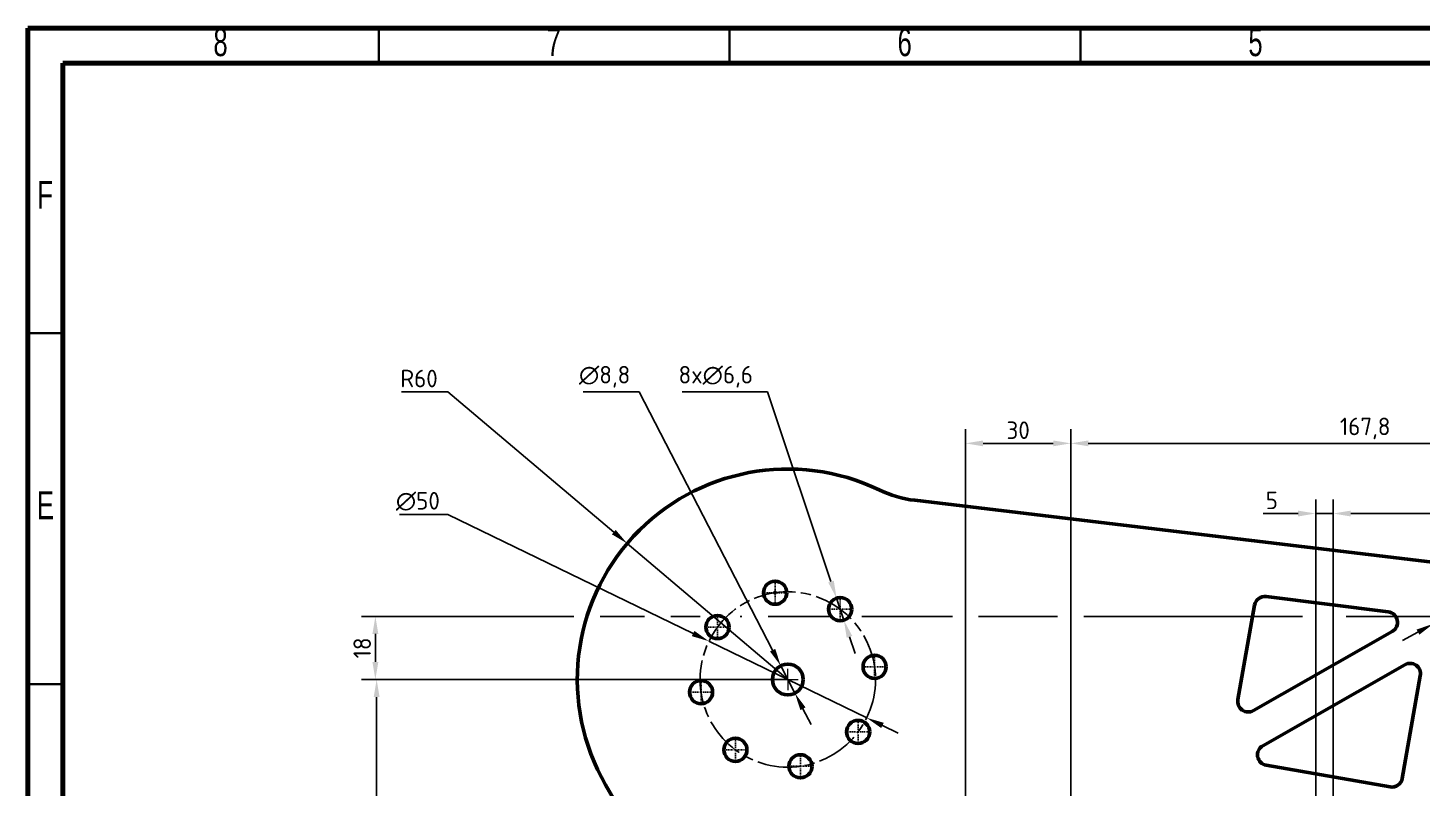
# Model space of a CAD drawing. Header units: millimetres. Extents: x -1615 to 4166, y 5 to 3174.
# Drawn here: x 486.1 to 684.8, y 183.7 to 292 of the extents above; entities that cross this region are included whole.
import ezdxf

# ---------------------------------------------------------------- set-up
doc = ezdxf.new("R2010")
doc.units = ezdxf.units.MM
doc.header["$LTSCALE"] = 0.25
doc.header["$PDSIZE"] = -1
doc.linetypes.add('ACAD_ISO08W100', pattern=[36, 24, -3, 6, -3])
doc.linetypes.add('CENTER2', pattern=[1.125, 0.75, -0.125, 0.125, -0.125])
doc.layers.get('0').update_dxf_attribs({"lineweight": 50})
for name, color, linetype, lineweight in [('duong tam', 2, 'ACAD_ISO08W100', 25), ('kich thuoc', 1, 'Continuous', 25), ('Net dam', 7, 'Continuous', 50)]:
    doc.layers.add(name, color=color, linetype=linetype, lineweight=lineweight)
doc.styles.add('SLDTEXTSTYLE0', font='TXT', dxfattribs={"width": 0.686449})
doc.styles.get("Standard").update_dxf_attribs({"font": ''})
doc.styles.get('Standard').set_extended_font_data('TCVN 7284')
doc.dimstyles.new('Ratio 2', dxfattribs={"dimtxt": 2.5, "dimasz": 2.5, "dimexe": 2, "dimexo": 0, "dimtad": 1, "dimtoh": 1, "dimdec": 1, "dimlfac": 2, "dimzin": 9, "dimtxsty": 'Standard', "dimcen": 2.5, "dimazin": 2, "dimtfac": 1, "dimtdec": 1, "dimtmove": 0, "dimatfit": 3, "dimfxl": 1, "dimtzin": 1, "dimarcsym": 0})
doc.dimstyles.new('Ratio 2$3', dxfattribs={"dimtxt": 2.5, "dimasz": 2.5, "dimexe": 2, "dimexo": 0, "dimtad": 1, "dimtoh": 1, "dimdec": 1, "dimlfac": 2, "dimzin": 9, "dimtxsty": 'Standard', "dimcen": 2.5, "dimazin": 2, "dimtfac": 1, "dimtdec": 1, "dimtmove": 0, "dimatfit": 3, "dimfxl": 1, "dimtzin": 1, "dimarcsym": 0})

# ---------------------------------------------------------------- blocks, each defined once
blk = doc.blocks.new('SW_CENTERMARKSYMBOL_0')
at = {"color": 0, "linetype": 'Continuous', "lineweight": 0}
for p, q in [((-1, 0), (-1.5, 0)), ((0, 0), (-1, 0)), ((0, 1), (0, 1.5)), ((0, 0), (0, 1)), ((0, 0), (0, -1)), ((0, 0), (1, 0)), ((1, 0), (1.5, 0)), ((0, -1), (0, -1.5))]:
    blk.add_line(p, q, dxfattribs=at)
blk = doc.blocks.new('*D124')
at = {"layer": 'Defpoints', "color": 0, "transparency": 16777216}
for p in [(571.53, 218.54), (594.42, 199.15)]:
    blk.add_point(p, dxfattribs=at)
at = {"layer": 'kich thuoc', "color": 0, "lineweight": -2, "transparency": 16777216}
for p, q in [((539.36, 240.17), (545.99, 240.17)), ((545.99, 240.17), (569.62, 220.16)), ((594.42, 199.15), (571.53, 218.54))]:
    blk.add_line(p, q, dxfattribs=at)
at = {"layer": 'kich thuoc', "color": 0, "transparency": 16777216}
blk.add_solid([(569.89, 220.47), (569.35, 219.84), (571.53, 218.54)], dxfattribs=at)
at = {"layer": 'kich thuoc', "color": 0, "transparency": 16777216, "insert": (541.86, 242.05), "char_height": 2.5, "attachment_point": 5}
blk.add_mtext('R60', dxfattribs=at)
blk = doc.blocks.new('*D140')
at = {"layer": 'Defpoints', "color": 0, "transparency": 16777216}
for p in [(634.75, 232.81), (634.75, 163.65), (718.65, 163.65)]:
    blk.add_point(p, dxfattribs=at)
at = {"layer": 'kich thuoc', "color": 0, "lineweight": -2, "transparency": 16777216}
for p, q in [((634.75, 163.65), (634.75, 234.81)), ((718.65, 224.68), (718.65, 234.81)), ((716.15, 232.81), (637.25, 232.81)), ((718.65, 163.65), (718.65, 220.93))]:
    blk.add_line(p, q, dxfattribs=at)
at = {"layer": 'kich thuoc', "color": 0, "transparency": 16777216}
for points in [[(637.25, 233.22), (637.25, 232.39), (634.75, 232.81)], [(716.15, 233.22), (716.15, 232.39), (718.65, 232.81)]]:
    blk.add_solid(points, dxfattribs=at)
at = {"layer": 'kich thuoc', "color": 0, "transparency": 16777216, "insert": (676.7, 234.93), "char_height": 2.5, "attachment_point": 5}
blk.add_mtext('167,8', dxfattribs=at)
blk = doc.blocks.new('*D141')
at = {"layer": 'Defpoints', "color": 0, "transparency": 16777216}
for p in [(619.75, 232.81), (619.75, 163.65), (634.75, 163.65)]:
    blk.add_point(p, dxfattribs=at)
at = {"layer": 'kich thuoc', "color": 0, "lineweight": -2, "transparency": 16777216}
for p, q in [((619.75, 163.65), (619.75, 234.81)), ((634.75, 163.65), (634.75, 234.81)), ((632.25, 232.81), (622.25, 232.81))]:
    blk.add_line(p, q, dxfattribs=at)
at = {"layer": 'kich thuoc', "color": 0, "transparency": 16777216}
for points in [[(622.25, 233.22), (622.25, 232.39), (619.75, 232.81)], [(632.25, 233.22), (632.25, 232.39), (634.75, 232.81)]]:
    blk.add_solid(points, dxfattribs=at)
at = {"layer": 'kich thuoc', "color": 0, "transparency": 16777216, "insert": (627.25, 234.68), "char_height": 2.5, "attachment_point": 5}
blk.add_mtext('30', dxfattribs=at)
blk = doc.blocks.new('*D142')
at = {"layer": 'Defpoints', "color": 0, "transparency": 16777216}
for p in [(583.17, 204.61), (605.66, 193.69)]:
    blk.add_point(p, dxfattribs=at)
at = {"layer": 'kich thuoc', "color": 0, "lineweight": -2, "transparency": 16777216}
for p, q in [((539.06, 222.66), (545.99, 222.66)), ((545.99, 222.66), (580.93, 205.7)), ((605.66, 193.69), (583.17, 204.61)), ((607.91, 192.6), (610.16, 191.51))]:
    blk.add_line(p, q, dxfattribs=at)
at = {"layer": 'kich thuoc', "color": 0, "transparency": 16777216}
for points in [[(581.11, 206.08), (580.74, 205.33), (583.17, 204.61)], [(608.1, 192.98), (607.73, 192.23), (605.66, 193.69)]]:
    blk.add_solid(points, dxfattribs=at)
at = {"layer": 'kich thuoc', "color": 0, "transparency": 16777216, "insert": (541.69, 224.54), "char_height": 2.5, "attachment_point": 5}
blk.add_mtext('∅50', dxfattribs=at)
blk = doc.blocks.new('*D168')
at = {"layer": 'Defpoints', "color": 0, "transparency": 16777216}
for p in [(743.65, 222.81), (672.15, 158.65), (743.65, 158.65)]:
    blk.add_point(p, dxfattribs=at)
at = {"layer": 'kich thuoc', "color": 0, "lineweight": -2, "transparency": 16777216}
for p, q in [((672.15, 158.65), (672.15, 224.81)), ((743.65, 158.65), (743.65, 224.81)), ((674.65, 222.81), (741.15, 222.81))]:
    blk.add_line(p, q, dxfattribs=at)
at = {"layer": 'kich thuoc', "color": 0, "transparency": 16777216}
for points in [[(674.65, 223.22), (674.65, 222.39), (672.15, 222.81)], [(741.15, 223.22), (741.15, 222.39), (743.65, 222.81)]]:
    blk.add_solid(points, dxfattribs=at)
at = {"layer": 'kich thuoc', "color": 0, "transparency": 16777216, "insert": (707.9, 224.68), "char_height": 2.5, "attachment_point": 5}
blk.add_mtext('143', dxfattribs=at)
blk = doc.blocks.new('*D169')
at = {"layer": 'Defpoints', "color": 0, "transparency": 16777216}
for p in [(669.65, 222.81), (669.65, 158.65), (672.15, 158.65)]:
    blk.add_point(p, dxfattribs=at)
at = {"layer": 'kich thuoc', "color": 0, "lineweight": -2, "transparency": 16777216}
for p, q in [((669.65, 158.65), (669.65, 224.81)), ((672.15, 158.65), (672.15, 224.81)), ((667.15, 222.81), (662.15, 222.81)), ((672.15, 222.81), (669.65, 222.81)), ((674.65, 222.81), (677.15, 222.81))]:
    blk.add_line(p, q, dxfattribs=at)
at = {"layer": 'kich thuoc', "color": 0, "transparency": 16777216}
for points in [[(667.15, 223.22), (667.15, 222.39), (669.65, 222.81)], [(674.65, 223.22), (674.65, 222.39), (672.15, 222.81)]]:
    blk.add_solid(points, dxfattribs=at)
at = {"layer": 'kich thuoc', "color": 0, "transparency": 16777216, "insert": (663.4, 224.68), "char_height": 2.5, "attachment_point": 5}
blk.add_mtext('5', dxfattribs=at)
blk = doc.blocks.new('*U277')
at = {"layer": 'duong tam', "color": 0, "linetype": 'CENTER2', "transparency": 16777216}
for p, q in [((-1.62, 0), (-0.3, 0)), ((0, 0.3), (0, 1.62)), ((0.3, 0), (1.62, 0)), ((0, -1.62), (0, -0.3))]:
    blk.add_line(p, q, dxfattribs=at)
at = {"layer": 'duong tam', "color": 0, "linetype": 'Continuous', "transparency": 16777216}
for p, q in [((-0.15, 0), (0.15, 0)), ((0, -0.15), (0, 0.15))]:
    blk.add_line(p, q, dxfattribs=at)
blk = doc.blocks.new('*U278')
at = {"layer": 'duong tam', "color": 0, "linetype": 'CENTER2', "transparency": 16777216}
for p, q in [((-1.62, 0), (-0.3, 0)), ((0, 0.3), (0, 1.62)), ((0.3, 0), (1.62, 0)), ((0, -1.62), (0, -0.3))]:
    blk.add_line(p, q, dxfattribs=at)
at = {"layer": 'duong tam', "color": 0, "linetype": 'Continuous', "transparency": 16777216}
for p, q in [((-0.15, 0), (0.15, 0)), ((0, -0.15), (0, 0.15))]:
    blk.add_line(p, q, dxfattribs=at)
blk = doc.blocks.new('*U279')
at = {"layer": 'duong tam', "color": 0, "linetype": 'CENTER2', "transparency": 16777216}
for p, q in [((-1.62, 0), (-0.3, 0)), ((0, 0.3), (0, 1.62)), ((0.3, 0), (1.62, 0)), ((0, -1.62), (0, -0.3))]:
    blk.add_line(p, q, dxfattribs=at)
at = {"layer": 'duong tam', "color": 0, "linetype": 'Continuous', "transparency": 16777216}
for p, q in [((-0.15, 0), (0.15, 0)), ((0, -0.15), (0, 0.15))]:
    blk.add_line(p, q, dxfattribs=at)
blk = doc.blocks.new('*U280')
at = {"layer": 'duong tam', "color": 0, "linetype": 'CENTER2', "transparency": 16777216}
for p, q in [((-1.62, 0), (-0.3, 0)), ((0, 0.3), (0, 1.62)), ((0.3, 0), (1.62, 0)), ((0, -1.62), (0, -0.3))]:
    blk.add_line(p, q, dxfattribs=at)
at = {"layer": 'duong tam', "color": 0, "linetype": 'Continuous', "transparency": 16777216}
for p, q in [((-0.15, 0), (0.15, 0)), ((0, -0.15), (0, 0.15))]:
    blk.add_line(p, q, dxfattribs=at)
blk = doc.blocks.new('*U281')
at = {"layer": 'duong tam', "color": 0, "linetype": 'CENTER2', "transparency": 16777216}
for p, q in [((-1.62, 0), (-0.3, 0)), ((0, 0.3), (0, 1.62)), ((0.3, 0), (1.62, 0)), ((0, -1.62), (0, -0.3))]:
    blk.add_line(p, q, dxfattribs=at)
at = {"layer": 'duong tam', "color": 0, "linetype": 'Continuous', "transparency": 16777216}
for p, q in [((-0.15, 0), (0.15, 0)), ((0, -0.15), (0, 0.15))]:
    blk.add_line(p, q, dxfattribs=at)
blk = doc.blocks.new('*U282')
at = {"layer": 'duong tam', "color": 0, "linetype": 'CENTER2', "transparency": 16777216}
for p, q in [((-1.62, 0), (-0.3, 0)), ((0, 0.3), (0, 1.62)), ((0.3, 0), (1.62, 0)), ((0, -1.62), (0, -0.3))]:
    blk.add_line(p, q, dxfattribs=at)
at = {"layer": 'duong tam', "color": 0, "linetype": 'Continuous', "transparency": 16777216}
for p, q in [((-0.15, 0), (0.15, 0)), ((0, -0.15), (0, 0.15))]:
    blk.add_line(p, q, dxfattribs=at)
blk = doc.blocks.new('*U283')
at = {"layer": 'duong tam', "color": 0, "linetype": 'CENTER2', "transparency": 16777216}
for p, q in [((-1.62, 0), (-0.3, 0)), ((0, 0.3), (0, 1.62)), ((0.3, 0), (1.62, 0)), ((0, -1.62), (0, -0.3))]:
    blk.add_line(p, q, dxfattribs=at)
at = {"layer": 'duong tam', "color": 0, "linetype": 'Continuous', "transparency": 16777216}
for p, q in [((-0.15, 0), (0.15, 0)), ((0, -0.15), (0, 0.15))]:
    blk.add_line(p, q, dxfattribs=at)
blk = doc.blocks.new('*U284')
at = {"layer": 'duong tam', "color": 0, "linetype": 'CENTER2', "transparency": 16777216}
for p, q in [((-1.62, 0), (-0.3, 0)), ((0, 0.3), (0, 1.62)), ((0.3, 0), (1.62, 0)), ((0, -1.62), (0, -0.3))]:
    blk.add_line(p, q, dxfattribs=at)
at = {"layer": 'duong tam', "color": 0, "linetype": 'Continuous', "transparency": 16777216}
for p, q in [((-0.15, 0), (0.15, 0)), ((0, -0.15), (0, 0.15))]:
    blk.add_line(p, q, dxfattribs=at)
blk = doc.blocks.new('*D644')
at = {"layer": 'Defpoints', "color": 0, "transparency": 16777216}
for p in [(593.41, 201.11), (595.43, 197.2)]:
    blk.add_point(p, dxfattribs=at)
at = {"layer": 'kich thuoc', "color": 0, "lineweight": -2, "transparency": 16777216}
for p, q in [((565.24, 240.17), (573.22, 240.17)), ((573.22, 240.17), (592.26, 203.33)), ((595.43, 197.2), (593.41, 201.11)), ((596.58, 194.98), (597.73, 192.76))]:
    blk.add_line(p, q, dxfattribs=at)
at = {"layer": 'kich thuoc', "color": 0, "transparency": 16777216}
for points in [[(592.63, 203.52), (591.89, 203.14), (593.41, 201.11)], [(596.95, 195.17), (596.21, 194.79), (595.43, 197.2)]]:
    blk.add_solid(points, dxfattribs=at)
at = {"layer": 'kich thuoc', "color": 0, "transparency": 16777216, "insert": (568.31, 242.3), "char_height": 2.5, "attachment_point": 5}
blk.add_mtext('∅8,8', dxfattribs=at)
blk = doc.blocks.new('*D645')
at = {"layer": 'Defpoints', "color": 0, "transparency": 16777216}
for p in [(601.37, 210.74), (602.41, 207.61)]:
    blk.add_point(p, dxfattribs=at)
at = {"layer": 'kich thuoc', "color": 0, "lineweight": -2, "transparency": 16777216}
for p, q in [((579.34, 240.17), (591.51, 240.17)), ((591.51, 240.17), (600.57, 213.11)), ((602.41, 207.61), (601.37, 210.74)), ((603.21, 205.24), (604, 202.87))]:
    blk.add_line(p, q, dxfattribs=at)
at = {"layer": 'kich thuoc', "color": 0, "transparency": 16777216}
for points in [[(600.97, 213.24), (600.18, 212.98), (601.37, 210.74)], [(603.6, 205.37), (602.81, 205.11), (602.41, 207.61)]]:
    blk.add_solid(points, dxfattribs=at)
at = {"layer": 'kich thuoc', "color": 0, "transparency": 16777216, "insert": (584.15, 242.3), "char_height": 2.5, "attachment_point": 5}
blk.add_mtext('8x∅6,6', dxfattribs=at)
blk = doc.blocks.new('*D659')
at = {"layer": 'Defpoints', "color": 0, "transparency": 16777216}
for p in [(594.42, 199.15), (535.82, 107.15), (555.82, 107.15)]:
    blk.add_point(p, dxfattribs=at)
at = {"layer": 'kich thuoc', "color": 0, "lineweight": -2, "transparency": 16777216}
for p, q in [((594.42, 199.15), (533.82, 199.15)), ((535.82, 196.65), (535.82, 109.65)), ((555.82, 107.15), (533.82, 107.15))]:
    blk.add_line(p, q, dxfattribs=at)
at = {"layer": 'kich thuoc', "color": 0, "transparency": 16777216}
for points in [[(535.4, 196.65), (536.24, 196.65), (535.82, 199.15)], [(535.4, 109.65), (536.24, 109.65), (535.82, 107.15)]]:
    blk.add_solid(points, dxfattribs=at)
at = {"layer": 'kich thuoc', "color": 0, "transparency": 16777216, "insert": (533.94, 153.15), "char_height": 2.5, "attachment_point": 5, "rotation": 90}
blk.add_mtext('184', dxfattribs=at)
blk = doc.blocks.new('*D662')
at = {"layer": 'Defpoints', "color": 0, "transparency": 16777216}
for p in [(690.29, 209.2), (686.43, 207.1)]:
    blk.add_point(p, dxfattribs=at)
at = {"layer": 'kich thuoc', "color": 0, "lineweight": -2, "transparency": 16777216}
for p, q in [((703.13, 216.2), (692.49, 210.4)), ((711.11, 216.2), (703.13, 216.2)), ((686.43, 207.1), (690.29, 209.2)), ((684.23, 205.9), (682.04, 204.71))]:
    blk.add_line(p, q, dxfattribs=at)
at = {"layer": 'kich thuoc', "color": 0, "transparency": 16777216}
for points in [[(692.29, 210.77), (692.69, 210.03), (690.29, 209.2)], [(684.03, 206.27), (684.43, 205.54), (686.43, 207.1)]]:
    blk.add_solid(points, dxfattribs=at)
at = {"layer": 'kich thuoc', "color": 0, "transparency": 16777216, "insert": (708.05, 218.32), "char_height": 2.5, "attachment_point": 5}
blk.add_mtext('∅8,8', dxfattribs=at)
blk = doc.blocks.new('*D785')
at = {"layer": 'Defpoints', "color": 0, "transparency": 16777216}
for p in [(688.36, 208.15), (535.64, 199.15), (594.42, 199.15)]:
    blk.add_point(p, dxfattribs=at)
at = {"layer": 'kich thuoc', "color": 0, "lineweight": -2, "transparency": 16777216}
for p, q in [((563.93, 208.15), (533.64, 208.15)), ((574, 208.15), (567.68, 208.15)), ((581.92, 208.15), (577.75, 208.15)), ((587.89, 208.15), (587.62, 208.15)), ((600.36, 208.15), (591.64, 208.15)), ((617.87, 208.15), (604.97, 208.15)), ((632.87, 208.15), (621.62, 208.15)), ((667.77, 208.15), (636.62, 208.15)), ((688.36, 208.15), (674.02, 208.15)), ((535.64, 205.65), (535.64, 201.65)), ((562.54, 199.15), (533.64, 199.15)), ((580.04, 199.15), (566.29, 199.15)), ((592.54, 199.15), (583.79, 199.15))]:
    blk.add_line(p, q, dxfattribs=at)
at = {"layer": 'kich thuoc', "color": 0, "transparency": 16777216}
for points in [[(535.22, 205.65), (536.06, 205.65), (535.64, 208.15)], [(535.22, 201.65), (536.06, 201.65), (535.64, 199.15)]]:
    blk.add_solid(points, dxfattribs=at)
at = {"layer": 'kich thuoc', "color": 0, "transparency": 16777216, "insert": (533.76, 203.65), "char_height": 2.5, "attachment_point": 5, "rotation": 90}
blk.add_mtext('18', dxfattribs=at)

msp = doc.modelspace()

# ---------------------------------------------------------------- linework, layer by layer
at = {"color": 7, "linetype": 'Continuous', "lineweight": 70}
for p, q in [((486.115, 5), (486.115, 292)), ((486.115, 292), (886.115, 292)), ((491.115, 10), (491.115, 287)), ((491.115, 287), (881.115, 287))]:
    msp.add_line(p, q, dxfattribs=at)
at = {"color": 7, "linetype": 'Continuous', "lineweight": 35}
for p, q in [((536.115, 287), (536.115, 292)), ((586.115, 287), (586.115, 292)), ((636.115, 287), (636.115, 292)), ((491.115, 248.5), (486.115, 248.5)), ((491.115, 198.5), (486.115, 198.5))]:
    msp.add_line(p, q, dxfattribs=at)
at = {"layer": 'duong tam'}
msp.add_circle((594.419, 199.152), 12.5, dxfattribs=at)
at = {"layer": 'Net dam'}
for p, q in [((704.52, 213.689), (612.52, 224.689)), ((662.608, 210.987), (680.002, 208.783)), ((658.579, 196.279), (660.941, 209.758)), ((680.557, 205.992), (660.8, 194.717)), ((662.117, 189.712), (682.343, 201.255)), ((684.564, 199.693), (681.999, 185.056)), ((680.263, 183.837), (662.602, 186.931)), ((568.438, 184.152), (584.604, 156.152))]:
    msp.add_line(p, q, dxfattribs=at)
for centre, radius in [((592.615, 211.521), 1.65), ((601.889, 209.174), 1.65), ((584.397, 206.622), 1.65), ((594.419, 199.152), 2.2), ((606.788, 200.956), 1.65), ((582.05, 197.347), 1.65), ((604.441, 191.681), 1.65), ((586.949, 189.129), 1.65), ((596.224, 186.783), 1.65)]:
    msp.add_circle(centre, radius, dxfattribs=at)
for centre, radius, start, end in [((594.419, 199.152), 30, 64.22795, 210), ((614.42, 240.576), 16, 244.22795, 263.18193), ((662.419, 209.499), 1.5, 82.77856, 170.05966), ((679.814, 207.295), 1.5, 299.71334, 82.77856), ((683.087, 199.952), 1.5, 350.05966, 119.71334), ((660.057, 196.02), 1.5, 170.05966, 299.71334), ((662.861, 188.409), 1.5, 119.71334, 260.06297), ((680.522, 185.315), 1.5, 260.06297, 350.05966)]:
    msp.add_arc(centre, radius, start, end, dxfattribs=at)
msp.add_point((592.615, 211.521), dxfattribs=at)

# ---------------------------------------------------------------- block references
at = {"layer": 'duong tam', "linetype": 'CENTER2'}
for name, p in [('*U279', (592.615, 211.521)), ('*U278', (601.889, 209.174)), ('*U280', (584.397, 206.622)), ('*U277', (606.788, 200.956)), ('*U281', (582.05, 197.347)), ('*U284', (604.441, 191.681)), ('*U282', (586.949, 189.129)), ('*U283', (596.224, 186.783))]:
    msp.add_blockref(name, p, dxfattribs=at)
at = {"layer": 'Net dam'}
msp.add_blockref('SW_CENTERMARKSYMBOL_0', (594.419, 199.152), dxfattribs=at)

# ---------------------------------------------------------------- texts
at = {"color": 7, "linetype": 'Continuous', "lineweight": 0, "char_height": 3.969, "attachment_point": 2, "style": 'SLDTEXTSTYLE0'}
for s, insert in [('8', (513.575, 291.968)), ('7', (561.075, 291.968)), ('6', (611.075, 291.968)), ('5', (661.075, 291.968)), ('F', (488.573, 270.218)), ('E', (488.623, 225.968))]:
    msp.add_mtext(s, dxfattribs=dict(at, insert=insert))

# ---------------------------------------------------------------- dimensions: what is measured, and where the dimension line sits
at = {"layer": 'kich thuoc'}
dim = msp.add_radius_dim(center=(594.419, 199.152), mpoint=(571.527, 218.541), dimstyle='Ratio 2', dxfattribs=at)
dim.commit()
dim.dimension.update_dxf_attribs({"geometry": '*D124', "text_midpoint": (541.862, 240.171), "dimtype": 164})
for p1, p2, picture, middle in [((595.429, 197.197), (593.409, 201.106), '*D644', (568.305, 240.171)), ((605.664, 193.693), (583.174, 204.61), '*D142', (541.687, 222.662)), ((686.428, 207.099), (690.292, 209.204), '*D662', (708.046, 216.198))]:
    dim = msp.add_diameter_dim_2p(p1=p1, p2=p2, dimstyle='Ratio 2$3', dxfattribs=at)
    dim.commit()
    dim.dimension.update_dxf_attribs({"geometry": picture, "text_midpoint": middle, "dimtype": 163})
dim = msp.add_diameter_dim_2p(p1=(602.413, 207.609), p2=(601.365, 210.739), text='8x<>', dimstyle='Ratio 2$3', dxfattribs=at)
dim.commit()
dim.dimension.update_dxf_attribs({"geometry": '*D645', "text_midpoint": (584.148, 240.171), "dimtype": 163})
for base, p1, p2, picture, middle in [((634.748, 232.807), (718.648, 163.652), (634.748, 163.652), '*D140', (676.698, 234.932)), ((619.748, 232.807), (634.748, 163.652), (619.748, 163.652), '*D141', (627.248, 234.682)), ((669.648, 222.807), (672.148, 158.652), (669.648, 158.652), '*D169', (663.398, 224.682)), ((743.648, 222.807), (672.148, 158.652), (743.648, 158.652), '*D168', (707.898, 224.682))]:
    dim = msp.add_linear_dim(base=base, p1=p1, p2=p2, dimstyle='Ratio 2', dxfattribs=at)
    dim.commit()
    dim.dimension.update_dxf_attribs({"geometry": picture, "text_midpoint": middle})
for base, p1, p2, picture, middle in [((535.64, 199.152), (688.36, 208.152), (594.419, 199.152), '*D785', (533.765, 203.652)), ((535.82, 107.152), (594.419, 199.152), (555.82, 107.152), '*D659', (533.945, 153.152))]:
    dim = msp.add_linear_dim(base=base, p1=p1, p2=p2, angle=90, dimstyle='Ratio 2', dxfattribs=at)
    dim.commit()
    dim.dimension.update_dxf_attribs({"geometry": picture, "text_midpoint": middle})

doc.saveas('drawing.dxf')
